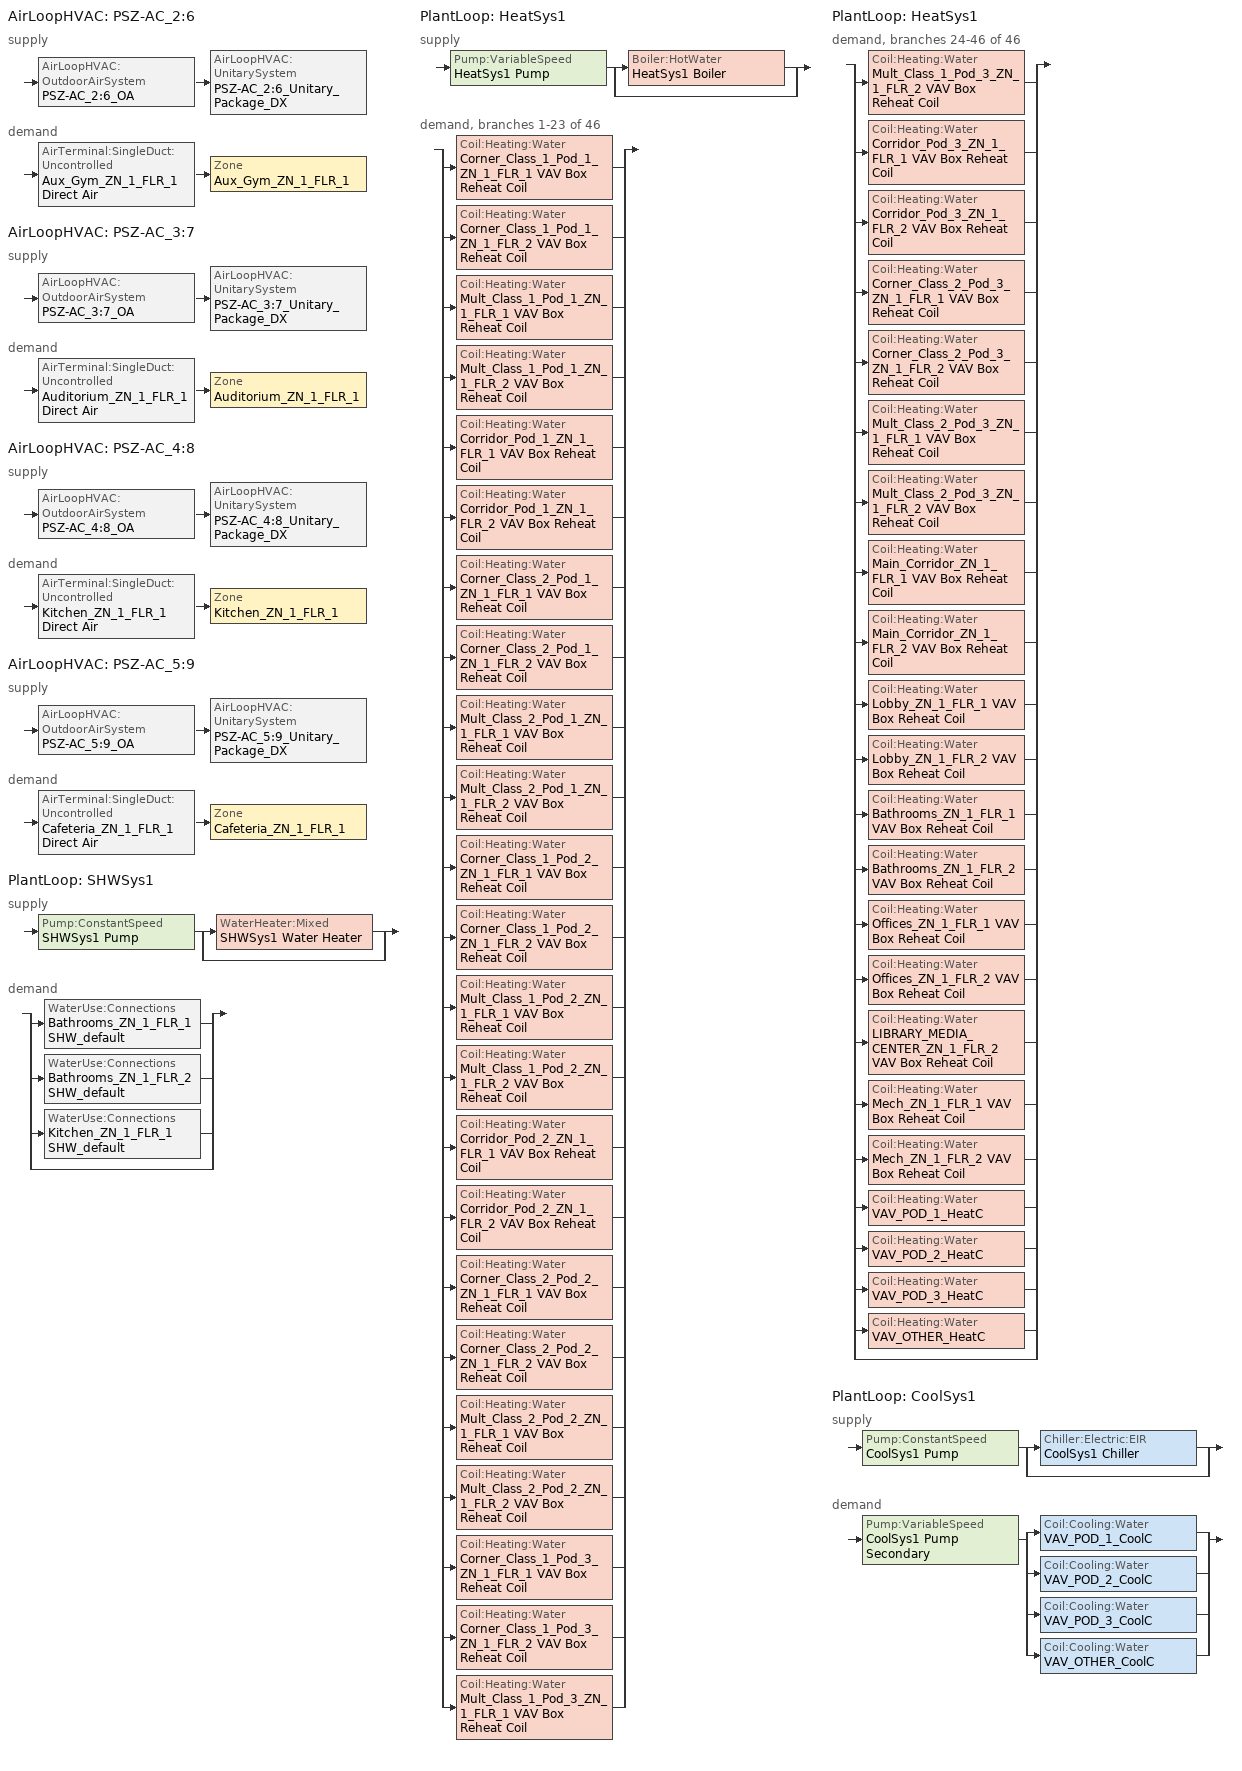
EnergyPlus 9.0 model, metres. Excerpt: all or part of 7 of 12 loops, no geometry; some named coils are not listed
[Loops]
AirLoopHVAC 'PSZ-AC_2:6'
 supply: AirLoopHVAC:OutdoorAirSystem 'PSZ-AC_2:6_OA' > AirLoopHVAC:UnitarySystem 'PSZ-AC_2:6_Unitary_Package_DX'
 demand: AirTerminal:SingleDuct:Uncontrolled 'Aux_Gym_ZN_1_FLR_1 Direct Air' > Zone 'Aux_Gym_ZN_1_FLR_1'
AirLoopHVAC 'PSZ-AC_3:7'
 supply: AirLoopHVAC:OutdoorAirSystem 'PSZ-AC_3:7_OA' > AirLoopHVAC:UnitarySystem 'PSZ-AC_3:7_Unitary_Package_DX'
 demand: AirTerminal:SingleDuct:Uncontrolled 'Auditorium_ZN_1_FLR_1 Direct Air' > Zone 'Auditorium_ZN_1_FLR_1'
AirLoopHVAC 'PSZ-AC_4:8'
 supply: AirLoopHVAC:OutdoorAirSystem 'PSZ-AC_4:8_OA' > AirLoopHVAC:UnitarySystem 'PSZ-AC_4:8_Unitary_Package_DX'
 demand: AirTerminal:SingleDuct:Uncontrolled 'Kitchen_ZN_1_FLR_1 Direct Air' > Zone 'Kitchen_ZN_1_FLR_1'
AirLoopHVAC 'PSZ-AC_5:9'
 supply: AirLoopHVAC:OutdoorAirSystem 'PSZ-AC_5:9_OA' > AirLoopHVAC:UnitarySystem 'PSZ-AC_5:9_Unitary_Package_DX'
 demand: AirTerminal:SingleDuct:Uncontrolled 'Cafeteria_ZN_1_FLR_1 Direct Air' > Zone 'Cafeteria_ZN_1_FLR_1'
PlantLoop 'SHWSys1'
 supply: Pump:ConstantSpeed 'SHWSys1 Pump' > split
  | WaterHeater:Mixed 'SHWSys1 Water Heater'
  | bypass
 demand: split
  | WaterUse:Connections 'Bathrooms_ZN_1_FLR_1 SHW_default'
  | WaterUse:Connections 'Bathrooms_ZN_1_FLR_2 SHW_default'
  | WaterUse:Connections 'Kitchen_ZN_1_FLR_1 SHW_default'
  | bypass
PlantLoop 'HeatSys1'
 supply: Pump:VariableSpeed 'HeatSys1 Pump' > split
  | Boiler:HotWater 'HeatSys1 Boiler'
  | bypass
 demand, branches 1-23 of 46: split
  | Coil:Heating:Water 'Corner_Class_1_Pod_1_ZN_1_FLR_1 VAV Box Reheat Coil'
  | Coil:Heating:Water 'Corner_Class_1_Pod_1_ZN_1_FLR_2 VAV Box Reheat Coil'
  | Coil:Heating:Water 'Mult_Class_1_Pod_1_ZN_1_FLR_1 VAV Box Reheat Coil'
  | Coil:Heating:Water 'Mult_Class_1_Pod_1_ZN_1_FLR_2 VAV Box Reheat Coil'
  | Coil:Heating:Water 'Corridor_Pod_1_ZN_1_FLR_1 VAV Box Reheat Coil'
  | Coil:Heating:Water 'Corridor_Pod_1_ZN_1_FLR_2 VAV Box Reheat Coil'
  | Coil:Heating:Water 'Corner_Class_2_Pod_1_ZN_1_FLR_1 VAV Box Reheat Coil'
  | Coil:Heating:Water 'Corner_Class_2_Pod_1_ZN_1_FLR_2 VAV Box Reheat Coil'
  | Coil:Heating:Water 'Mult_Class_2_Pod_1_ZN_1_FLR_1 VAV Box Reheat Coil'
  | Coil:Heating:Water 'Mult_Class_2_Pod_1_ZN_1_FLR_2 VAV Box Reheat Coil'
  | Coil:Heating:Water 'Corner_Class_1_Pod_2_ZN_1_FLR_1 VAV Box Reheat Coil'
  | Coil:Heating:Water 'Corner_Class_1_Pod_2_ZN_1_FLR_2 VAV Box Reheat Coil'
  | Coil:Heating:Water 'Mult_Class_1_Pod_2_ZN_1_FLR_1 VAV Box Reheat Coil'
  | Coil:Heating:Water 'Mult_Class_1_Pod_2_ZN_1_FLR_2 VAV Box Reheat Coil'
  | Coil:Heating:Water 'Corridor_Pod_2_ZN_1_FLR_1 VAV Box Reheat Coil'
  | Coil:Heating:Water 'Corridor_Pod_2_ZN_1_FLR_2 VAV Box Reheat Coil'
  | Coil:Heating:Water 'Corner_Class_2_Pod_2_ZN_1_FLR_1 VAV Box Reheat Coil'
  | Coil:Heating:Water 'Corner_Class_2_Pod_2_ZN_1_FLR_2 VAV Box Reheat Coil'
  | Coil:Heating:Water 'Mult_Class_2_Pod_2_ZN_1_FLR_1 VAV Box Reheat Coil'
  | Coil:Heating:Water 'Mult_Class_2_Pod_2_ZN_1_FLR_2 VAV Box Reheat Coil'
  | Coil:Heating:Water 'Corner_Class_1_Pod_3_ZN_1_FLR_1 VAV Box Reheat Coil'
  | Coil:Heating:Water 'Corner_Class_1_Pod_3_ZN_1_FLR_2 VAV Box Reheat Coil'
  | Coil:Heating:Water 'Mult_Class_1_Pod_3_ZN_1_FLR_1 VAV Box Reheat Coil'
PlantLoop 'HeatSys1'
 demand, branches 24-46 of 46: split
  | Coil:Heating:Water 'Mult_Class_1_Pod_3_ZN_1_FLR_2 VAV Box Reheat Coil'
  | Coil:Heating:Water 'Corridor_Pod_3_ZN_1_FLR_1 VAV Box Reheat Coil'
  | Coil:Heating:Water 'Corridor_Pod_3_ZN_1_FLR_2 VAV Box Reheat Coil'
  | Coil:Heating:Water 'Corner_Class_2_Pod_3_ZN_1_FLR_1 VAV Box Reheat Coil'
  | Coil:Heating:Water 'Corner_Class_2_Pod_3_ZN_1_FLR_2 VAV Box Reheat Coil'
  | Coil:Heating:Water 'Mult_Class_2_Pod_3_ZN_1_FLR_1 VAV Box Reheat Coil'
  | Coil:Heating:Water 'Mult_Class_2_Pod_3_ZN_1_FLR_2 VAV Box Reheat Coil'
  | Coil:Heating:Water 'Main_Corridor_ZN_1_FLR_1 VAV Box Reheat Coil'
  | Coil:Heating:Water 'Main_Corridor_ZN_1_FLR_2 VAV Box Reheat Coil'
  | Coil:Heating:Water 'Lobby_ZN_1_FLR_1 VAV Box Reheat Coil'
  | Coil:Heating:Water 'Lobby_ZN_1_FLR_2 VAV Box Reheat Coil'
  | Coil:Heating:Water 'Bathrooms_ZN_1_FLR_1 VAV Box Reheat Coil'
  | Coil:Heating:Water 'Bathrooms_ZN_1_FLR_2 VAV Box Reheat Coil'
  | Coil:Heating:Water 'Offices_ZN_1_FLR_1 VAV Box Reheat Coil'
  | Coil:Heating:Water 'Offices_ZN_1_FLR_2 VAV Box Reheat Coil'
  | Coil:Heating:Water 'LIBRARY_MEDIA_CENTER_ZN_1_FLR_2 VAV Box Reheat Coil'
  | Coil:Heating:Water 'Mech_ZN_1_FLR_1 VAV Box Reheat Coil'
  | Coil:Heating:Water 'Mech_ZN_1_FLR_2 VAV Box Reheat Coil'
  | Coil:Heating:Water 'VAV_POD_1_HeatC'
  | Coil:Heating:Water 'VAV_POD_2_HeatC'
  | Coil:Heating:Water 'VAV_POD_3_HeatC'
  | Coil:Heating:Water 'VAV_OTHER_HeatC'
  | bypass
PlantLoop 'CoolSys1'
 supply: Pump:ConstantSpeed 'CoolSys1 Pump' > split
  | Chiller:Electric:EIR 'CoolSys1 Chiller'
  | bypass
 demand: Pump:VariableSpeed 'CoolSys1 Pump Secondary' > split
  | Coil:Cooling:Water 'VAV_POD_1_CoolC'
  | Coil:Cooling:Water 'VAV_POD_2_CoolC'
  | Coil:Cooling:Water 'VAV_POD_3_CoolC'
  | Coil:Cooling:Water 'VAV_OTHER_CoolC'
[Sizing:Zone] Zone Cooling Design Supply Air Temperature Input Method=SupplyAirTemperature; Zone Cooling Design Supply Air Temperature {C}=12.8; Zone Heating Design Supply Air Temperature Input Method=SupplyAirTemperature; Zone Heating Design Supply Air Temperature {C}=40; Zone Cooling Design Supply Air Humidity Ratio {kgWater/kgDryAir}=0.0085; Zone Heating Design Supply Air Humidity Ratio {kgWater/kgDryAir}=0.008; Cooling Design Air Flow Rate {m3/s}=0; Cooling Minimum Air Flow Fraction=0; Heating Design Air Flow Method=DesignDay; Heating Design Air Flow Rate {m3/s}=0
Name | Design Specification Outdoor Air Object | Cooling Design Air Flow Method | Cooling Minimum Air Flow {m3/s}
Aux_Gym_ZN_1_FLR_1 | SZ DSOA Aux_Gym_ZN_1_FLR_1 | DesignDay | 0
Auditorium_ZN_1_FLR_1 | SZ DSOA Auditorium_ZN_1_FLR_1 | DesignDay | 0
Kitchen_ZN_1_FLR_1 | SZ DSOA Kitchen_ZN_1_FLR_1 | DesignDayWithLimit | 0.25438
Cafeteria_ZN_1_FLR_1 | SZ DSOA Cafeteria_ZN_1_FLR_1 | DesignDay | 0
[DesignSpecification:OutdoorAir]
Name | Outdoor Air Method | Outdoor Air Flow per Zone Floor Area {m3/s-m2} | Outdoor Air Flow per Zone {m3/s}
SZ DSOA Aux_Gym_ZN_1_FLR_1 | Flow/Area | 0.00152391
SZ DSOA Auditorium_ZN_1_FLR_1 | Flow/Area | 0.00411454
SZ DSOA Kitchen_ZN_1_FLR_1 | Maximum | 0.00117818 | 0.25438
SZ DSOA Cafeteria_ZN_1_FLR_1 | Flow/Area | 0.0047241
[Sizing:System] Type of Load to Size On=Sensible; Design Outdoor Air Flow Rate {m3/s}=AUTOSIZE; Central Heating Maximum System Air Flow Ratio=1; Preheat Design Temperature {C}=7; Preheat Design Humidity Ratio {kgWater/kgDryAir}=0.008; Precool Design Temperature {C}=12.8; Precool Design Humidity Ratio {kgWater/kgDryAir}=0.008; Central Cooling Design Supply Air Temperature {C}=12.8; Central Heating Design Supply Air Temperature {C}=40; Type of Zone Sum to Use=Coincident; 100% Outdoor Air in Cooling=No; 100% Outdoor Air in Heating=No; Central Cooling Design Supply Air Humidity Ratio {kgWater/kgDryAir}=0.0085; Central Heating Design Supply Air Humidity Ratio {kgWater/kgDryAir}=0.008; Cooling Supply Air Flow Rate Method=DesignDay; Cooling Supply Air Flow Rate {m3/s}=0; Heating Supply Air Flow Rate Method=DesignDay; Heating Supply Air Flow Rate {m3/s}=0; System Outdoor Air Method=ZoneSum; Zone Maximum Outdoor Air Fraction=1; Cooling Design Capacity Method=CoolingDesignCapacity; Cooling Design Capacity {W}=autosize; Heating Design Capacity Method=HeatingDesignCapacity; Heating Design Capacity {W}=autosize; Central Cooling Capacity Control Method=OnOff
PSZ-AC_2:6; PSZ-AC_3:7; PSZ-AC_4:8; PSZ-AC_5:9
[Sizing:Plant]
Name | Loop Type | Design Loop Exit Temperature {C} | Loop Design Temperature Difference {deltaC}
SHWSys1 | Heating | 48.9 | 5
HeatSys1 | Heating | 82 | 11
CoolSys1 | Cooling | 6.67 | 8.33
[ZoneControl:Thermostat] Control Type Schedule=Dual Zone Control Type Sched
Name | Zone or ZoneList | Control 1
Aux_Gym_ZN_1_FLR_1 Thermostat | Aux_Gym_ZN_1_FLR_1 | Aux_Gym_ZN_1_FLR_1 DualSPSched
Auditorium_ZN_1_FLR_1 Thermostat | Auditorium_ZN_1_FLR_1 | Auditorium_ZN_1_FLR_1 DualSPSched
Kitchen_ZN_1_FLR_1 Thermostat | Kitchen_ZN_1_FLR_1 | Kitchen_ZN_1_FLR_1 DualSPSched
Cafeteria_ZN_1_FLR_1 Thermostat | Cafeteria_ZN_1_FLR_1 | Cafeteria_ZN_1_FLR_1 DualSPSched
[ThermostatSetpoint:DualSetpoint] Heating Setpoint Temperature Schedule=HTGSETP_SCH_YES_OPTIMUM; Cooling Setpoint Temperature Schedule=CLGSETP_SCH_YES_OPTIMUM
Aux_Gym_ZN_1_FLR_1 DualSPSched; Auditorium_ZN_1_FLR_1 DualSPSched; Kitchen_ZN_1_FLR_1 DualSPSched; Cafeteria_ZN_1_FLR_1 DualSPSched
[AirTerminal:SingleDuct:Uncontrolled] Availability Schedule=ALWAYS_ON; Maximum Air Flow Rate {m3/s}=AUTOSIZE
Aux_Gym_ZN_1_FLR_1 Direct Air; Auditorium_ZN_1_FLR_1 Direct Air; Kitchen_ZN_1_FLR_1 Direct Air; Cafeteria_ZN_1_FLR_1 Direct Air
[Zone equipment]
Aux_Gym_ZN_1_FLR_1: Aux_Gym_ZN_1_FLR_1 Direct Air
Auditorium_ZN_1_FLR_1: Auditorium_ZN_1_FLR_1 Direct Air
Kitchen_ZN_1_FLR_1: Kitchen_ZN_1_FLR_1 Exhaust Fan, Kitchen_ZN_1_FLR_1 Direct Air
Cafeteria_ZN_1_FLR_1: Cafeteria_ZN_1_FLR_1 Direct Air
[Fan:SystemModel]
PSZ-AC_2:6_addAQ Fan; PSZ-AC_4:8_addAQ Fan; PSZ-AC_5:9_addAQ Fan: HVACOperationSchd, AUTOSIZE, Discrete, 1, 622.5, 0.895, 1, AUTOSIZE, TotalEfficiencyAndPressure, 0.58175, 622.5, 2, 0.66, 0.4, 1, 1
PSZ-AC_3:7_addAQ Fan: HVACOperationSchd, AUTOSIZE, Discrete, 1, 1018.41, 0.917, 1, AUTOSIZE, TotalEfficiencyAndPressure, 0.59605, 1018.41, 2, 0.66, 0.4, 1, 1
[Fan:ZoneExhaust]
Kitchen_ZN_1_FLR_1 Exhaust Fan: Availability Schedule=Kitchen_Exhaust_SCH; Fan Total Efficiency=0.385; Pressure Rise {Pa}=125; Maximum Flow Rate {m3/s}=2.54852; Balanced Exhaust Fraction Schedule=Kitchen_ZN_1_FLR_1 Exhaust Fan Balanced Exhaust Fraction Schedule
[Coil:Cooling:DX:MultiSpeed]
PSZ-AC_2:6_CoolC DXCoil: ALWAYS_ON, AirCooled, No, No, 10, 2, Electricity, 2, 38271.28, 0.67608, 3.39929, 2.05491, 0, PSZ-AC_CoolCLennoxStandard10Ton_TGA120S2B_CapFT, PSZ-AC_CoolCLennoxStandard10Ton_TGA120S2B_CapFF, PSZ-AC_CoolCLennoxStandard10Ton_TGA120S2B_EIRFT, PSZ-AC_CoolCLennoxStandard10Ton_TGA120S2B_EIRFFF, PSZ-AC_CoolCLennoxStandard10Ton_TGA120S2B_PLR, 0.2, 0.9, 76542.56, 0.67608, 3.39929, 3.08237, 0, PSZ-AC_CoolCLennoxStandard10Ton_TGA120S2B_CapFT, PSZ-AC_CoolCLennoxStandard10Ton_TGA120S2B_CapFF, PSZ-AC_CoolCLennoxStandard10Ton_TGA120S2B_EIRFT, PSZ-AC_CoolCLennoxStandard10Ton_TGA120S2B_EIRFFF, PSZ-AC_CoolCLennoxStandard10Ton_TGA120S2B_PLR, 0.2, 0.9
PSZ-AC_3:7_CoolC DXCoil: ALWAYS_ON, AirCooled, No, No, 10, 2, Electricity, 2, 50473.9, 0.67608, 3.39929, 2.71011, 0, PSZ-AC_CoolCLennoxStandard10Ton_TGA120S2B_CapFT, PSZ-AC_CoolCLennoxStandard10Ton_TGA120S2B_CapFF, PSZ-AC_CoolCLennoxStandard10Ton_TGA120S2B_EIRFT, PSZ-AC_CoolCLennoxStandard10Ton_TGA120S2B_EIRFFF, PSZ-AC_CoolCLennoxStandard10Ton_TGA120S2B_PLR, 0.2, 0.9, 100948, 0.67608, 3.39929, 4.06517, 0, PSZ-AC_CoolCLennoxStandard10Ton_TGA120S2B_CapFT, PSZ-AC_CoolCLennoxStandard10Ton_TGA120S2B_CapFF, PSZ-AC_CoolCLennoxStandard10Ton_TGA120S2B_EIRFT, PSZ-AC_CoolCLennoxStandard10Ton_TGA120S2B_EIRFFF, PSZ-AC_CoolCLennoxStandard10Ton_TGA120S2B_PLR, 0.2, 0.9
PSZ-AC_4:8_CoolC DXCoil: ALWAYS_ON, AirCooled, No, No, 10, 2, Electricity, 2, 19328.1, 0.67608, 3.79883, 1.03779, 0, PSZ-AC_CoolCLennoxStandard10Ton_TGA120S2B_CapFT, PSZ-AC_CoolCLennoxStandard10Ton_TGA120S2B_CapFF, PSZ-AC_CoolCLennoxStandard10Ton_TGA120S2B_EIRFT, PSZ-AC_CoolCLennoxStandard10Ton_TGA120S2B_EIRFFF, PSZ-AC_CoolCLennoxStandard10Ton_TGA120S2B_PLR, 0.2, 0.9, 38656.25, 0.67608, 3.79883, 1.55669, 0, PSZ-AC_CoolCLennoxStandard10Ton_TGA120S2B_CapFT, PSZ-AC_CoolCLennoxStandard10Ton_TGA120S2B_CapFF, PSZ-AC_CoolCLennoxStandard10Ton_TGA120S2B_EIRFT, PSZ-AC_CoolCLennoxStandard10Ton_TGA120S2B_EIRFFF, PSZ-AC_CoolCLennoxStandard10Ton_TGA120S2B_PLR, 0.2, 0.9
PSZ-AC_5:9_CoolC DXCoil: ALWAYS_ON, AirCooled, No, No, 10, 2, Electricity, 2, 36601, 0.67608, 3.39929, 1.96523, 0, PSZ-AC_CoolCLennoxStandard10Ton_TGA120S2B_CapFT, PSZ-AC_CoolCLennoxStandard10Ton_TGA120S2B_CapFF, PSZ-AC_CoolCLennoxStandard10Ton_TGA120S2B_EIRFT, PSZ-AC_CoolCLennoxStandard10Ton_TGA120S2B_EIRFFF, PSZ-AC_CoolCLennoxStandard10Ton_TGA120S2B_PLR, 0.2, 0.9, 73201.91, 0.67608, 3.39929, 2.94784, 0, PSZ-AC_CoolCLennoxStandard10Ton_TGA120S2B_CapFT, PSZ-AC_CoolCLennoxStandard10Ton_TGA120S2B_CapFF, PSZ-AC_CoolCLennoxStandard10Ton_TGA120S2B_EIRFT, PSZ-AC_CoolCLennoxStandard10Ton_TGA120S2B_EIRFFF, PSZ-AC_CoolCLennoxStandard10Ton_TGA120S2B_PLR, 0.2, 0.9
[Coil:Heating:Water] Availability Schedule=ALWAYS_ON; U-Factor Times Area Value {W/K}=AUTOSIZE; Maximum Water Flow Rate {m3/s}=AUTOSIZE; Performance Input Method=UFactorTimesAreaAndDesignWaterFlowRate; Rated Capacity {W}=AUTOSIZE; Rated Inlet Water Temperature {C}=82.2; Rated Inlet Air Temperature {C}=12.8; Rated Outlet Water Temperature {C}=71.1; Rated Outlet Air Temperature {C}=40
Corner_Class_1_Pod_1_ZN_1_FLR_1 VAV Box Reheat Coil; Corner_Class_1_Pod_1_ZN_1_FLR_2 VAV Box Reheat Coil; Mult_Class_1_Pod_1_ZN_1_FLR_1 VAV Box Reheat Coil; Mult_Class_1_Pod_1_ZN_1_FLR_2 VAV Box Reheat Coil; Corridor_Pod_1_ZN_1_FLR_1 VAV Box Reheat Coil; Corridor_Pod_1_ZN_1_FLR_2 VAV Box Reheat Coil; Corner_Class_2_Pod_1_ZN_1_FLR_1 VAV Box Reheat Coil; Corner_Class_2_Pod_1_ZN_1_FLR_2 VAV Box Reheat Coil; Mult_Class_2_Pod_1_ZN_1_FLR_1 VAV Box Reheat Coil; Mult_Class_2_Pod_1_ZN_1_FLR_2 VAV Box Reheat Coil; Corner_Class_1_Pod_2_ZN_1_FLR_1 VAV Box Reheat Coil; Corner_Class_1_Pod_2_ZN_1_FLR_2 VAV Box Reheat Coil; Mult_Class_1_Pod_2_ZN_1_FLR_1 VAV Box Reheat Coil; Mult_Class_1_Pod_2_ZN_1_FLR_2 VAV Box Reheat Coil; Corridor_Pod_2_ZN_1_FLR_1 VAV Box Reheat Coil; Corridor_Pod_2_ZN_1_FLR_2 VAV Box Reheat Coil; Corner_Class_2_Pod_2_ZN_1_FLR_1 VAV Box Reheat Coil; Corner_Class_2_Pod_2_ZN_1_FLR_2 VAV Box Reheat Coil; Mult_Class_2_Pod_2_ZN_1_FLR_1 VAV Box Reheat Coil; Mult_Class_2_Pod_2_ZN_1_FLR_2 VAV Box Reheat Coil; Corner_Class_1_Pod_3_ZN_1_FLR_1 VAV Box Reheat Coil; Corner_Class_1_Pod_3_ZN_1_FLR_2 VAV Box Reheat Coil; Mult_Class_1_Pod_3_ZN_1_FLR_1 VAV Box Reheat Coil; Mult_Class_1_Pod_3_ZN_1_FLR_2 VAV Box Reheat Coil; Corridor_Pod_3_ZN_1_FLR_1 VAV Box Reheat Coil; Corridor_Pod_3_ZN_1_FLR_2 VAV Box Reheat Coil; Corner_Class_2_Pod_3_ZN_1_FLR_1 VAV Box Reheat Coil; Corner_Class_2_Pod_3_ZN_1_FLR_2 VAV Box Reheat Coil; Mult_Class_2_Pod_3_ZN_1_FLR_1 VAV Box Reheat Coil; Mult_Class_2_Pod_3_ZN_1_FLR_2 VAV Box Reheat Coil; Main_Corridor_ZN_1_FLR_1 VAV Box Reheat Coil; Main_Corridor_ZN_1_FLR_2 VAV Box Reheat Coil; Lobby_ZN_1_FLR_1 VAV Box Reheat Coil; Lobby_ZN_1_FLR_2 VAV Box Reheat Coil; Bathrooms_ZN_1_FLR_1 VAV Box Reheat Coil; Bathrooms_ZN_1_FLR_2 VAV Box Reheat Coil; Offices_ZN_1_FLR_1 VAV Box Reheat Coil; Offices_ZN_1_FLR_2 VAV Box Reheat Coil; LIBRARY_MEDIA_CENTER_ZN_1_FLR_2 VAV Box Reheat Coil; Mech_ZN_1_FLR_1 VAV Box Reheat Coil; Mech_ZN_1_FLR_2 VAV Box Reheat Coil
[Coil:Heating:Fuel] Availability Schedule=ALWAYS_ON; Fuel Type=NaturalGas; Burner Efficiency=0.8; Nominal Capacity {W}=AUTOSIZE
PSZ-AC_2:6_HeatC; PSZ-AC_3:7_HeatC; PSZ-AC_4:8_HeatC; PSZ-AC_5:9_HeatC
[AirLoopHVAC:UnitarySystem] Control Type=Load; Dehumidification Control Type=None; Availability Schedule=ALWAYS_ON; Fan Placement=DrawThrough; Supply Air Fan Operating Mode Schedule=HVACOperationSchd; DX Heating Coil Sizing Ratio=1; Use DOAS DX Cooling Coil=No; Minimum Supply Air Temperature {C}=2; Latent Load Control=SensibleOnlyLoadControl; Cooling Supply Air Flow Rate Method=SupplyAirFlowRate; Cooling Supply Air Flow Rate {m3/s}=AUTOSIZE; Heating Supply Air Flow Rate Method=SupplyAirFlowRate; Heating Supply Air Flow Rate {m3/s}=AUTOSIZE; No Load Supply Air Flow Rate Method=SupplyAirFlowRate; No Load Supply Air Flow Rate {m3/s}=AUTOSIZE; Maximum Supply Air Temperature {C}=AUTOSIZE
Name | Controlling Zone or Thermostat Location | Supply Fan | Heating Coil | Cooling Coil | Design Specification Multispeed Object
PSZ-AC_2:6_Unitary_Package_DX | Aux_Gym_ZN_1_FLR_1 | PSZ-AC_2:6_addAQ Fan | PSZ-AC_2:6_HeatC | PSZ-AC_2:6_CoolC DXCoil | PSZ-AC_2:6_Unitary_Package_DX_Perf
PSZ-AC_3:7_Unitary_Package_DX | Auditorium_ZN_1_FLR_1 | PSZ-AC_3:7_addAQ Fan | PSZ-AC_3:7_HeatC | PSZ-AC_3:7_CoolC DXCoil | PSZ-AC_3:7_Unitary_Package_DX_Perf
PSZ-AC_4:8_Unitary_Package_DX | Kitchen_ZN_1_FLR_1 | PSZ-AC_4:8_addAQ Fan | PSZ-AC_4:8_HeatC | PSZ-AC_4:8_CoolC DXCoil | PSZ-AC_4:8_Unitary_Package_DX_Perf
PSZ-AC_5:9_Unitary_Package_DX | Cafeteria_ZN_1_FLR_1 | PSZ-AC_5:9_addAQ Fan | PSZ-AC_5:9_HeatC | PSZ-AC_5:9_CoolC DXCoil | PSZ-AC_5:9_Unitary_Package_DX_Perf
[UnitarySystemPerformance:Multispeed]
PSZ-AC_2:6_Unitary_Package_DX_Perf; PSZ-AC_3:7_Unitary_Package_DX_Perf; PSZ-AC_4:8_Unitary_Package_DX_Perf; PSZ-AC_5:9_Unitary_Package_DX_Perf: 2, 2, No, 0.66, 1, 0.66, 1, 1
[Controller:OutdoorAir] Minimum Outdoor Air Flow Rate {m3/s}=AUTOSIZE; Maximum Outdoor Air Flow Rate {m3/s}=AUTOSIZE; Economizer Control Type=DifferentialEnthalpy; Economizer Control Action Type=ModulateFlow; Lockout Type=LockoutWithHeating; Minimum Limit Type=FixedMinimum
Name | Minimum Outdoor Air Schedule | Heat Recovery Bypass Control Type | Minimum Outdoor Air Schedule Name,
PSZ-AC_2:6_OA_Controller; PSZ-AC_5:9_OA_Controller | MinOA_MotorizedDamper_Sched | BypassWhenOAFlowGreaterThanMinimum
PSZ-AC_3:7_OA_Controller |  | BypassWhenOAFlowGreaterThanMinimum | MinOA_MotorizedDamper_Sched
PSZ-AC_4:8_OA_Controller | Kitchen_Exhaust_SCH
[AirLoopHVAC] Design Supply Air Flow Rate {m3/s}=AUTOSIZE
PSZ-AC_2:6; PSZ-AC_3:7; PSZ-AC_4:8; PSZ-AC_5:9
[Pump:ConstantSpeed] Design Power Consumption {W}=AUTOSIZE; Fraction of Motor Inefficiencies to Fluid Stream=0; Pump Control Type=Intermittent
Name | Design Flow Rate {m3/s} | Design Pump Head {Pa} | Motor Efficiency
SHWSys1 Pump | autosize | 34026 | 0.3
CoolSys1 Pump | AUTOSIZE | 44761.3 | 0.909
[Pump:VariableSpeed]
HeatSys1 Pump: AUTOSIZE, 179352, AUTOSIZE, 0.909, 0, 0, 3.2485, -4.7443, 2.5295, 0, Intermittent
CoolSys1 Pump Secondary: autosize, 134284, autosize, 0.909, 0, 0, 0.0205, 0.4101, 0.5753, 0, Intermittent
[Boiler:HotWater]
HeatSys1 Boiler: Fuel Type=NATURALGAS; Nominal Capacity {W}=420143; Nominal Thermal Efficiency=0.8; Efficiency Curve Temperature Evaluation Variable=LeavingBoiler; Normalized Boiler Efficiency Curve=HeatSys1 Boiler Efficiency Curve; Design Water Flow Rate {m3/s}=AUTOSIZE; Minimum Part Load Ratio=0; Maximum Part Load Ratio=1.2; Optimum Part Load Ratio=1; Water Outlet Upper Temperature Limit {C}=95; Boiler Flow Mode=LeavingSetpointModulated; Parasitic Electric Load {W}=0; Sizing Factor=1
[SetpointManager:Scheduled] Control Variable=Temperature
Name | Schedule | Setpoint Node or NodeList
HeatSys1 Boiler Setpoint Manager | HW-Loop-Temp-Schedule | HeatSys1 Supply Equipment Outlet Node
CoolSys1 Loop Plant Demand Inlet Setpoint Manager | CW-Loop-Temp-Schedule | CoolSys1 Demand Inlet Node
SHWSys1 Loop Setpoint Manager | SHWSys1-Loop-Temp-Schedule | SHWSys1 Supply Outlet Node
HeatSys1 Loop Setpoint Manager | HW-Loop-Temp-Schedule | HeatSys1 Supply Outlet Node
CoolSys1 Loop Setpoint Manager | CW-Loop-Temp-Schedule | CoolSys1 Supply Outlet Node
[Chiller:Electric:EIR]
CoolSys1 Chiller: Reference Capacity {W}=1.24383e+06; Reference COP {W/W}=2.96; Reference Leaving Chilled Water Temperature {C}=6.67; Reference Entering Condenser Fluid Temperature {C}=35; Reference Chilled Water Flow Rate {m3/s}=AutoSize; Reference Condenser Fluid Flow Rate {m3/s}=AutoSize; Cooling Capacity Function of Temperature Curve=AC_2010_PA_CAPFT; Electric Input to Cooling Output Ratio Function of Temperature Curve=AC_2010_PA_EIRFT; Electric Input to Cooling Output Ratio Function of Part Load Ratio Curve=AC_GT150_2010_PA_EIRFPLR; Minimum Part Load Ratio=0.15; Maximum Part Load Ratio=1; Optimum Part Load Ratio=1; Minimum Unloading Ratio=0.25; Condenser Type=AIRCOOLED; Leaving Chilled Water Lower Temperature Limit {C}=2; Chiller Flow Mode=ConstantFlow; Design Heat Recovery Water Flow Rate {m3/s}=0
[WaterHeater:Mixed] Deadband Temperature Difference {deltaC}=2; Maximum Temperature Limit {C}=82.2222; Heater Control Type=Cycle
Name | Tank Volume {m3} | Setpoint Temperature Schedule | Heater Maximum Capacity {W} | Heater Fuel Type | Heater Thermal Efficiency | Off Cycle Parasitic Fuel Consumption Rate {W} | Off Cycle Parasitic Fuel Type | Off Cycle Parasitic Heat Fraction to Tank | On Cycle Parasitic Fuel Consumption Rate {W} | On Cycle Parasitic Fuel Type | Ambient Temperature Indicator | Ambient Temperature Zone | Off Cycle Loss Coefficient to Ambient Temperature {W/K} | On Cycle Loss Coefficient to Ambient Temperature {W/K} | Use Side Effectiveness | Source Side Effectiveness | Use Side Design Flow Rate {m3/s} | Source Side Design Flow Rate {m3/s} | Indirect Water Heating Recovery Time {hr} | Heater Minimum Capacity {W} | Peak Use Flow Rate {m3/s} | Use Flow Rate Fraction Schedule | Cold Water Supply Temperature Schedule
SHWSys1 Water Heater | 2.271247 | SHWSys1 Water Heater Setpoint Temperature Schedule Name | 175842.6 | NATURALGAS | 0.802765 | 1205.08 | NATURALGAS | 0.8 | 1205.08 | NATURALGAS | zone | MECH_ZN_1_FLR_1 | 15.601 | 15.601 | 1 | 1 | AUTOSIZE | AUTOSIZE | 1.5
SHW Booster Water Heater | 0.0227125 | Booster Water Setpoint Temp Schedule | 14000 | Electricity | 1 |  | Electricity | 0 |  |  | Zone | KITCHEN_ZN_1_FLR_1 | 1.59105 | 1.59105 |  |  |  |  |  | 0 | 0.00149607 | BLDG_SWH_SCH | Booster Water Inlet Temp Schedule
[PlantLoop] Fluid Type=Water; Maximum Loop Flow Rate {m3/s}=AUTOSIZE; Minimum Loop Flow Rate {m3/s}=0; Plant Loop Volume {m3}=AUTOSIZE
Name | Plant Equipment Operation Scheme | Maximum Loop Temperature {C} | Minimum Loop Temperature {C} | Load Distribution Scheme | Common Pipe Simulation
SHWSys1 | SHWSys1 Loop Operation Scheme List | 60 | 10 | Optimal
HeatSys1 | HeatSys1 Loop Operation Scheme List | 100 | 10 | Optimal
CoolSys1 | CoolSys1 Loop Operation Scheme List | 98 | 1 | SequentialLoad | TwoWayCommonPipe
[PlantEquipmentList]
SHWSys1 Equipment List: SHWSys1 Water Heater
HeatSys1 Equipment List: HeatSys1 Boiler
CoolSys1 Equipment List: CoolSys1 Chiller
[PlantEquipmentOperation:CoolingLoad]
CoolSys1 Operation Scheme: Load Range 1 Lower Limit {W}=0; Load Range 1 Upper Limit {W}=100000000000000; Range 1 Equipment List=CoolSys1 Equipment List
[PlantEquipmentOperation:HeatingLoad] Load Range 1 Lower Limit {W}=0; Load Range 1 Upper Limit {W}=1000000000000000
Name | Range 1 Equipment List
SHWSys1 Operation Scheme | SHWSys1 Equipment List
HeatSys1 Operation Scheme | HeatSys1 Equipment List
[PlantEquipmentOperationSchemes] Control Scheme 1 Schedule=PlantOnSched
Name | Control Scheme 1
SHWSys1 Loop Operation Scheme List | SHWSys1 Operation Scheme
HeatSys1 Loop Operation Scheme List | HeatSys1 Operation Scheme
CoolSys1 Loop Operation Scheme List | CoolSys1 Operation Scheme
[SetpointManager:SingleZone:Heating] Control Variable=Temperature; Minimum Supply Air Temperature {C}=10; Maximum Supply Air Temperature {C}=50
Name | Control Zone | Setpoint Node or NodeList
SupAirTemp MngrAux_Gym_ZN_1_FLR_1 - Htg | Aux_Gym_ZN_1_FLR_1 | PSZ-AC_2:6 Supply Equipment Outlet Node
SupAirTemp MngrAuditorium_ZN_1_FLR_1 - Htg | Auditorium_ZN_1_FLR_1 | PSZ-AC_3:7 Supply Equipment Outlet Node
SupAirTemp MngrKitchen_ZN_1_FLR_1 - Htg | Kitchen_ZN_1_FLR_1 | PSZ-AC_4:8 Supply Equipment Outlet Node
SupAirTemp MngrCafeteria_ZN_1_FLR_1 - Htg | Cafeteria_ZN_1_FLR_1 | PSZ-AC_5:9 Supply Equipment Outlet Node
[SetpointManager:SingleZone:Cooling] Control Variable=Temperature; Minimum Supply Air Temperature {C}=10; Maximum Supply Air Temperature {C}=50
Name | Control Zone | Setpoint Node or NodeList
SupAirTemp MngrAux_Gym_ZN_1_FLR_1 - Clg | Aux_Gym_ZN_1_FLR_1 | PSZ-AC_2:6 Zone Equipment Inlet Node
SupAirTemp MngrAuditorium_ZN_1_FLR_1 - Clg | Auditorium_ZN_1_FLR_1 | PSZ-AC_3:7 Zone Equipment Inlet Node
SupAirTemp MngrKitchen_ZN_1_FLR_1 - Clg | Kitchen_ZN_1_FLR_1 | PSZ-AC_4:8 Zone Equipment Inlet Node
SupAirTemp MngrCafeteria_ZN_1_FLR_1 - Clg | Cafeteria_ZN_1_FLR_1 | PSZ-AC_5:9 Zone Equipment Inlet Node
[SetpointManager:MixedAir] Control Variable=Temperature
Name | Setpoint Node or NodeList
PSZ-AC_2:6_CoolC SAT Manager | PSZ-AC_2:6_CoolC-PSZ-AC_2:6_HeatCNode
PSZ-AC_2:6_HeatC MixedAir Manager | PSZ-AC_2:6_HeatC-PSZ-AC_2:6 FanNode
PSZ-AC_2:6_OAMixed Air Temp Manager | PSZ-AC_2:6_OA-PSZ-AC_2:6_CoolCNode
PSZ-AC_3:7_CoolC SAT Manager | PSZ-AC_3:7_CoolC-PSZ-AC_3:7_HeatCNode
PSZ-AC_3:7_HeatC MixedAir Manager | PSZ-AC_3:7_HeatC-PSZ-AC_3:7 FanNode
PSZ-AC_3:7_OAMixed Air Temp Manager | PSZ-AC_3:7_OA-PSZ-AC_3:7_CoolCNode
PSZ-AC_4:8_CoolC SAT Manager | PSZ-AC_4:8_CoolC-PSZ-AC_4:8_HeatCNode
PSZ-AC_4:8_HeatC MixedAir Manager | PSZ-AC_4:8_HeatC-PSZ-AC_4:8 FanNode
PSZ-AC_4:8_OAMixed Air Temp Manager | PSZ-AC_4:8_OA-PSZ-AC_4:8_CoolCNode
PSZ-AC_5:9_CoolC SAT Manager | PSZ-AC_5:9_CoolC-PSZ-AC_5:9_HeatCNode
PSZ-AC_5:9_HeatC MixedAir Manager | PSZ-AC_5:9_HeatC-PSZ-AC_5:9 FanNode
PSZ-AC_5:9_OAMixed Air Temp Manager | PSZ-AC_5:9_OA-PSZ-AC_5:9_CoolCNode
[SetpointManager:OutdoorAirPretreat] Control Variable=Temperature; Minimum Setpoint Temperature {C}=-99; Maximum Setpoint Temperature {C}=99; Minimum Setpoint Humidity Ratio {kgWater/kgDryAir}=0.00001; Maximum Setpoint Humidity Ratio {kgWater/kgDryAir}=1
Name | Setpoint Node or NodeList
PSZ-AC_2:6 Heat Exchanger Supply Air Temp Manager | PSZ-AC_2:6 Heat Recovery Outlet Node
PSZ-AC_3:7 Heat Exchanger Supply Air Temp Manager | PSZ-AC_3:7 Heat Recovery Outlet Node
PSZ-AC_5:9 Heat Exchanger Supply Air Temp Manager | PSZ-AC_5:9 Heat Recovery Outlet Node
[HeatExchanger:AirToAir:SensibleAndLatent] Availability Schedule=Always_On; Nominal Supply Air Flow Rate {m3/s}=AUTOSIZE; Sensible Effectiveness at 100% Heating Air Flow=0.7; Latent Effectiveness at 100% Heating Air Flow=0.6; Sensible Effectiveness at 75% Heating Air Flow=0.7; Latent Effectiveness at 75% Heating Air Flow=0.6; Sensible Effectiveness at 100% Cooling Air Flow=0.75; Latent Effectiveness at 100% Cooling Air Flow=0.6; Sensible Effectiveness at 75% Cooling Air Flow=0.75; Latent Effectiveness at 75% Cooling Air Flow=0.6; Supply Air Outlet Temperature Control=Yes; Heat Exchanger Type=Rotary; Frost Control Type=ExhaustOnly; Threshold Temperature {C}=-23.3; Initial Defrost Time Fraction=0.167; Rate of Defrost Time Fraction Increase {1/K}=1.44
Name | Nominal Electric Power {W}
PSZ-AC_2:6 OA Heat Recovery | 1414.56
PSZ-AC_3:7 OA Heat Recovery | 2966.76
PSZ-AC_5:9 OA Heat Recovery | 2165.08
[Refrigeration:Case] Availability Schedule=ALWAYS_ON; Zone=Kitchen_ZN_1_FLR_1; Rated Ambient Temperature {C}=23.88; Rated Ambient Relative Humidity {percent}=55; Rated Total Cooling Capacity per Unit Length {W/m}=734; Case Length {m}=7.32; Latent Case Credit Curve Type=CaseTemperatureMethod; Standard Case Lighting Power per Unit Length {W/m}=33; Case Lighting Schedule=walkin_occ_lght_sch; Fraction of Lighting Energy to Case=1; Case Anti-Sweat Heater Power per Unit Length {W/m}=0; Minimum Anti-Sweat Heater Power per Unit Length {W/m}=0; Anti-Sweat Heater Control Type=None; Humidity at Zero Anti-Sweat Heater Energy {percent}=0; Case Height {m}=0; Defrost Energy Correction Curve Type=None
Name | Rated Latent Heat Ratio | Rated Runtime Fraction | Case Operating Temperature {C} | Latent Case Credit Curve | Standard Case Fan Power per Unit Length {W/m} | Operating Case Fan Power per Unit Length {W/m} | Fraction of Anti-Sweat Heater Energy to Case | Case Defrost Power per Unit Length {W/m} | Case Defrost Type | Case Defrost Schedule | Case Defrost Drip-Down Schedule | Under Case HVAC Return Air Fraction | Refrigerated Case Restocking Schedule | Case Credit Fraction Schedule
Kitchen_ZN_1_FLR_1_Case:1_WALKINFREEZER | 0.1 | 0.4 | -23 | Kitchen_ZN_1_FLR_1_Case:1_WALKINFREEZERSingleShelfHorizontal_LatentEnergyMult | 19.5143 | 19.5143 | 0 | 410 | ELECTRIC | Kitchen_ZN_1_FLR_1_Case:1_WALKINFREEZER_CaseDefrost2aDaySched | Kitchen_ZN_1_FLR_1_Case:1_WALKINFREEZER_CaseDripDown2aDaySched | 0 | Kitchen_ZN_1_FLR_1_Case:1_WALKINFREEZER_WalkInStockingSched | Kitchen_ZN_1_FLR_1_Case:1_WALKINFREEZER_CaseCreditReduxSched
Kitchen_ZN_1_FLR_1_Case:2_SELFCONTAINEDDISPLAYCASE | 0.08 | 0.85 | 2 | Kitchen_ZN_1_FLR_1_Case:2_SELFCONTAINEDDISPLAYCASEMultiShelfVertical_LatentEnergyMult | 15.7143 | 15.7143 | 0.2 | 0 | NONE |  |  | 0.05 | Kitchen_ZN_1_FLR_1_Case:2_SELFCONTAINEDDISPLAYCASE_CaseStockingSched
[Refrigeration:CaseAndWalkInList]
Name | Case or WalkIn 1
RACK1CaseList | Kitchen_ZN_1_FLR_1_Case:1_WALKINFREEZER
RACK2CaseList | Kitchen_ZN_1_FLR_1_Case:2_SELFCONTAINEDDISPLAYCASE
[WaterUse:Equipment] Flow Rate Fraction Schedule=BLDG_SWH_SCH
Name | Peak Flow Rate {m3/s} | Target Temperature Schedule | Hot Water Supply Temperature Schedule | Zone | Sensible Fraction Schedule | Latent Fraction Schedule
Bathrooms_ZN_1_FLR_1 SHW_default | 7.39764e-05 | Bathrooms_ZN_1_FLR_1 SHW_default Temp Sched | Bathrooms_ZN_1_FLR_1 SHW_default Hot Supply Temp Sched | Bathrooms_ZN_1_FLR_1 | Bathrooms_ZN_1_FLR_1 SHW_default Sensible fract sched | Bathrooms_ZN_1_FLR_1 SHW_default Latent fract sched
Bathrooms_ZN_1_FLR_2 SHW_default | 7.39764e-05 | Bathrooms_ZN_1_FLR_2 SHW_default Temp Sched | Bathrooms_ZN_1_FLR_2 SHW_default Hot Supply Temp Sched | Bathrooms_ZN_1_FLR_2 | Bathrooms_ZN_1_FLR_2 SHW_default Sensible fract sched | Bathrooms_ZN_1_FLR_2 SHW_default Latent fract sched
Kitchen_ZN_1_FLR_1 SHW_default | 0.000333647 | Kitchen_ZN_1_FLR_1 SHW_default Temp Sched | Kitchen_ZN_1_FLR_1 SHW_default Hot Supply Temp Sched | Kitchen_ZN_1_FLR_1 | Kitchen_ZN_1_FLR_1 SHW_default Sensible fract sched | Kitchen_ZN_1_FLR_1 SHW_default Latent fract sched
[WaterUse:Connections]
Name | Water Use Equipment 1
Bathrooms_ZN_1_FLR_1 SHW_default | Bathrooms_ZN_1_FLR_1 SHW_default
Bathrooms_ZN_1_FLR_2 SHW_default | Bathrooms_ZN_1_FLR_2 SHW_default
Kitchen_ZN_1_FLR_1 SHW_default | Kitchen_ZN_1_FLR_1 SHW_default
[EnergyManagementSystem:Sensor]
Name | Output:Variable or Output:Meter Index Key | Output:Variable or Output:Meter
BoilerPLR | HeatSys1 Boiler | Boiler Part Load Ratio
AUX_GYM_ZN_1_FLR_1_LSr | AUX_GYM_ZN_1_FLR_1 | Zone Lights Electric Power
AUX_GYM_ZN_1_FLR_1_OSr | AUX_GYM_ZN_1_FLR_1 | People Occupant Count
AUDITORIUM_ZN_1_FLR_1_LSr | AUDITORIUM_ZN_1_FLR_1 | Zone Lights Electric Power
AUDITORIUM_ZN_1_FLR_1_OSr | AUDITORIUM_ZN_1_FLR_1 | People Occupant Count
Kitchen_ZN_1_FLR_1_LSr | Kitchen_ZN_1_FLR_1 | Zone Lights Electric Power
Kitchen_ZN_1_FLR_1_OSr | Kitchen_ZN_1_FLR_1 | People Occupant Count
Cafeteria_ZN_1_FLR_1_LSr | Cafeteria_ZN_1_FLR_1 | Zone Lights Electric Power
Cafeteria_ZN_1_FLR_1_OSr | Cafeteria_ZN_1_FLR_1 | People Occupant Count
[EnergyManagementSystem:ProgramCallingManager]
SET_Offices_ZN_1_FLR_2_Light_EMS_Program_Prog_Manager: BeginTimestepBeforePredictor; SET_Offices_ZN_1_FLR_2_Light_EMS_Program
SET_LMC_ZN_1_FLR_2_Light_EMS_Program_Prog_Manager: BeginTimestepBeforePredictor; SET_LMC_ZN_1_FLR_2_Light_EMS_Program
VAV_POD_1_MAX_OA_FRAC_Prog_Manager: AfterPredictorAfterHVACManagers; VAV_POD_1_MAX_OA_FRAC
VAV_POD_2_MAX_OA_FRAC_Prog_Manager: AfterPredictorAfterHVACManagers; VAV_POD_2_MAX_OA_FRAC
VAV_POD_3_MAX_OA_FRAC_Prog_Manager: AfterPredictorAfterHVACManagers; VAV_POD_3_MAX_OA_FRAC
VAV_OTHER_MAX_OA_FRAC_Prog_Manager: AfterPredictorAfterHVACManagers; VAV_OTHER_MAX_OA_FRAC
[EnergyManagementSystem:OutputVariable]
Wired_LTG: EMS Variable=Wired_LTG; Type of Data in Variable=Summed; Update Frequency=ZoneTimeStep; Units=J
[ElectricLoadCenter:Transformer]
Transformer 1: Availability Schedule=Always_On; Transformer Usage=PowerInFromGrid; Rated Capacity {VA}=225000; Phase=3; Conductor Material=Aluminum; Full Load Temperature Rise {C}=150; Fraction of Eddy Current Losses=0.1; Performance Input Method=NominalEfficiency; Nameplate Efficiency=0.989; Per Unit Load for Nameplate Efficiency=0.35; Reference Temperature for Nameplate Efficiency {C}=75; Consider Transformer Loss for Utility Cost=Yes; Meter 1=Wired_LTG_Electricity; Meter 2=Wired_INT_EQUIP
[EnergyManagementSystem:Actuator]
Name | Actuated Component Unique | Actuated Component Type | Actuated Component Control Type
BoilerCurve | HEATSYS1 BOILER EFFICIENCY CURVE | Curve | Curve Result
CLGSETP_SCH_Actuator | CLGSETP_SCH_Yes_Optimum | Schedule:Compact | Schedule Value
CLGSETP_SCH_w_SB_Actuator | CLGSETP_SCH_Yes_Optimum_w_SB | Schedule:Compact | Schedule Value
HTGSETP_SCH_Actuator | HTGSETP_SCH_Yes_Optimum | Schedule:Compact | Schedule Value
[EnergyManagementSystem:InternalVariable] Internal Data Type=Zone Floor Area
Name | Internal Data Index Key
AUX_GYM_ZN_1_FLR_1_Area | AUX_GYM_ZN_1_FLR_1
AUDITORIUM_ZN_1_FLR_1_Area | AUDITORIUM_ZN_1_FLR_1
Kitchen_ZN_1_FLR_1_Area | Kitchen_ZN_1_FLR_1
Cafeteria_ZN_1_FLR_1_Area | Cafeteria_ZN_1_FLR_1
[Schedule:Compact]
Booster Water Inlet Temp Schedule: THROUGH: 12/31, FOR: AllDays, UNTIL: 24:00, 60
Booster Water Setpoint Temp Schedule: THROUGH: 12/31, FOR: AllDays, UNTIL: 24:00, 82.22
BLDG_SWH_SCH: Through: 6/15, For: SummerDesignDay, Until: 07:00, 0.05, Until: 08:00, 0.1, Until: 09:00, 0.34, Until: 10:00, 0.6, Until: 11:00, 0.63, Until: 12:00, 0.72, Until: 13:00, 0.79, Until: 14:00, 0.83, Until: 15:00, 0.61, Until: 16:00, 0.65, Until: 18:00, 0.1, Until: 19:00, 0.19, Until: 20:00, 0.25, Until: 22:00, 0.22, Until: 23:00, 0.12, Until: 24:00, 0.09, For: Weekdays, Until: 07:00, 0, Until: 08:00, 0, Until: 09:00, 0.34, Until: 10:00, 0.6, Until: 11:00, 0.63, Until: 12:00, 0.72, Until: 13:00, 0.79, Until: 14:00, 0.83, Until: 15:00, 0.61, Until: 16:00, 0.65, Until: 18:00, 0.1, Until: 19:00, 0.19, Until: 20:00, 0.25, Until: 22:00, 0, Until: 23:00, 0, Until: 24:00, 0, For: WinterDesignDay, Until: 09:00, 0.03, Until: 13:00, 0.05, Until: 24:00, 0.03, For: Saturday, Until: 09:00, 0, Until: 13:00, 0, Until: 24:00, 0, For: Sunday Holidays AllOtherDays, Until: 08:00, 0, Until: 14:00, 0, Until: 24:00, 0, Through: 9/15, For: SummerDesignDay, Until: 07:00, 0.05, Until: 18:00, 0.1, Until: 19:00, 0.19, Until: 20:00, 0.25, Until: 22:00, 0.22, Until: 23:00, 0.12, Until: 24:00, 0.09, For: Weekdays, Until: 08:00, 0, Until: 18:00, 0.1, Until: 19:00, 0.19, Until: 20:00, 0.25, Until: 22:00, 0, Until: 23:00, 0, Until: 24:00, 0, For: WinterDesignDay, Until: 09:00, 0.03, Until: 13:00, 0.05, Until: 24:00, 0.03, For: Saturday, Until: 09:00, 0, Until: 13:00, 0, Until: 24:00, 0, For: Sunday Holidays AllOtherDays, Until: 08:00, 0, Until: 14:00, 0, Until: 24:00, 0, Through: 12/31, For: SummerDesignDay, Until: 07:00, 0.05, Until: 08:00, 0.1, Until: 09:00, 0.34, Until: 10:00, 0.6, Until: 11:00, 0.63, Until: 12:00, 0.72, Until: 13:00, 0.79, Until: 14:00, 0.83, Until: 15:00, 0.61, Until: 16:00, 0.65, Until: 18:00, 0.1, Until: 19:00, 0.19, Until: 20:00, 0.25, Until: 22:00, 0.22, Until: 23:00, 0.12, Until: 24:00, 0.09, For: Weekdays, Until: 07:00, 0, Until: 08:00, 0, Until: 09:00, 0.34, Until: 10:00, 0.6, Until: 11:00, 0.63, Until: 12:00, 0.72, Until: 13:00, 0.79, Until: 14:00, 0.83, Until: 15:00, 0.61, Until: 16:00, 0.65, Until: 18:00, 0.1, Until: 19:00, 0.19, Until: 20:00, 0.25, Until: 22:00, 0, Until: 23:00, 0, Until: 24:00, 0, For: WinterDesignDay, Until: 09:00, 0.03, Until: 13:00, 0.05, Until: 24:00, 0.03, For: Saturday, Until: 09:00, 0, Until: 13:00, 0, Until: 24:00, 0, For: Sunday Holidays AllOtherDays, Until: 08:00, 0, Until: 14:00, 0, Until: 24:00, 0
ALWAYS_ON; PlantOnSched: Through: 12/31, For: AllDays, Until: 24:00, 1
Dual Zone Control Type Sched: Through: 12/31, For: AllDays, Until: 24:00, 4
CW-Loop-Temp-Schedule: Through: 12/31, For: AllDays, Until: 24:00, 6.7
HW-Loop-Temp-Schedule: Through: 12/31, For: AllDays, Until: 24:00, 82
Kitchen_Exhaust_SCH: Through: 6/30, For: Weekdays SummerDesignDay WinterDesignDay, Until: 08:00, 0, Until: 17:00, 1, Until: 24:00, 0, For: WeekEnds Holidays AllOtherDays, Until: 24:00, 0, Through: 9/1, For: Weekdays SummerDesignDay WinterDesignDay, Until: 08:00, 0, Until: 17:00, 1, Until: 21:00, 1, Until: 24:00, 0, For: WeekEnds Holidays AllOtherDays, Until: 24:00, 0, Through: 12/31, For: Weekdays SummerDesignDay WinterDesignDay, Until: 08:00, 0, Until: 16:00, 1, Until: 21:00, 1, Until: 24:00, 0, For: WeekEnds Holidays AllOtherDays, Until: 24:00, 0
HVACOperationSchd: Through: 12/31, For: Weekdays SummerDesignDay WinterDesignDay, Until: 07:00, 0, Until: 21:00, 1, Until: 24:00, 0, For: WeekEnds Holidays AllOtherDays, Until: 24:00, 0
HTGSETP_SCH_YES_OPTIMUM: Through: 12/31, For: SummerDesignDay, Until: 24:00, 15.6, For: WinterDesignDay, Until: 24:00, 21, For: Weekdays, Until: 06:00, 15.6, Until: 07:00, 17.8, Until: 08:00, 20, Until: 21:00, 21, Until: 24:00, 15.6, For: WeekEnds Holidays AllOtherDays, Until: 24:00, 15.6
CLGSETP_SCH_YES_OPTIMUM: Through: 12/31, For: SummerDesignDay, Until: 24:00, 24, For: WinterDesignDay, Until: 24:00, 29.44, For: Weekdays, Until: 06:00, 29.44, Until: 07:00, 27.8, Until: 08:00, 25.6, Until: 21:00, 24, Until: 24:00, 29.44, For: WeekEnds Holidays AllOtherDays, Until: 24:00, 29.44
MinOA_MotorizedDamper_Sched: Through: 12/31, For: Weekdays SummerDesignDay WinterDesignDay, Until: 08:00, 0, Until: 21:00, 1, Until: 24:00, 0, For: WeekEnds Holidays AllOtherDays, Until: 24:00, 0
Bathrooms_ZN_1_FLR_1 SHW_default Latent fract sched; Bathrooms_ZN_1_FLR_2 SHW_default Latent fract sched; Kitchen_ZN_1_FLR_1 SHW_default Latent fract sched: Through: 12/31, For: AllDays, Until: 24:00, 0.05
Bathrooms_ZN_1_FLR_1 SHW_default Sensible fract sched; Bathrooms_ZN_1_FLR_2 SHW_default Sensible fract sched; Kitchen_ZN_1_FLR_1 SHW_default Sensible fract sched: Through: 12/31, For: AllDays, Until: 24:00, 0.2
Bathrooms_ZN_1_FLR_1 SHW_default Temp Sched; Bathrooms_ZN_1_FLR_2 SHW_default Temp Sched; Kitchen_ZN_1_FLR_1 SHW_default Temp Sched; SHWSys1-Loop-Temp-Schedule; SHWSys1 Water Heater Setpoint Temperature Schedule Name: Through: 12/31, For: AllDays, Until: 24:00, 60
Bathrooms_ZN_1_FLR_1 SHW_default Hot Supply Temp Sched; Bathrooms_ZN_1_FLR_2 SHW_default Hot Supply Temp Sched; Kitchen_ZN_1_FLR_1 SHW_default Hot Supply Temp Sched: Through: 12/31, For: AllDays, Until: 24:00, 55
Kitchen_ZN_1_FLR_1_Case:1_WALKINFREEZER_CaseDefrost2aDaySched: Through: 12/31, For:AllDays, Interpolate:Average, Until: 11:00, 0, Until: 11:20, 1, Until: 23:00, 0, Until: 23:20, 1, Until: 24:00, 0
Kitchen_ZN_1_FLR_1_Case:1_WALKINFREEZER_CaseDripDown2aDaySched: Through: 12/31, For:AllDays, Interpolate:Average, Until: 11:00, 0, Until: 11:30, 1, Until: 23:00, 0, Until: 23:30, 1, Until: 24:00, 0
Kitchen_ZN_1_FLR_1_Case:1_WALKINFREEZER_WalkInStockingSched: Through: 12/31, For: Tuesday Friday, Until: 4:00, 0, Until: 5:00, 725, Until: 6:00, 417, Until: 7:00, 290, Until: 24:00, 0, For: AllOtherDays, Until: 4:00, 0, Until: 5:00, 125, Until: 6:00, 117, Until: 7:00, 90, Until: 19:00, 0, Until: 20:00, 125, Until: 21:00, 117, Until: 22:00, 90, Until: 24:00, 0
Kitchen_ZN_1_FLR_1_Case:1_WALKINFREEZER_CaseCreditReduxSched: Through: 12/31, For:AllDays, Interpolate:No, Until: 7:00, 0.2, Until: 21:00, 0.4, Until: 24:00, 0.2
Kitchen_ZN_1_FLR_1_Case:2_SELFCONTAINEDDISPLAYCASE_CaseStockingSched: Through: 12/31, For:AllDays, Until: 6:00, 0, Until: 7:00, 50, Until: 9:00, 70, Until: 10:00, 80, Until: 11:00, 70, Until: 13:00, 50, Until: 14:00, 80, Until: 15:00, 90, Until: 16:00, 80, Until: 24:00, 0
walkin_occ_lght_SCH: Through: 6/30, For: Weekdays, Until: 7:00, 0.1773, Until: 21:00, 0.468, Until: 24:00, 0.1773, For: SummerDesignDay, Until: 24:00, 1, For: WinterDesignDay, Until: 24:00, 0, For: WeekEnds Holidays AllOtherDays, Until: 24:00, 0.1773, Through: 9/1, For: Weekdays, Until: 8:00, 0.1773, Until: 20:00, 0.26, Until: 24:00, 0.1773, For: SummerDesignDay, Until: 24:00, 1, For: WinterDesignDay, Until: 24:00, 0, For: WeekEnds Holidays AllOtherDays, Until: 24:00, 0.1773, Through: 12/31, For: Weekdays, Until: 7:00, 0.1773, Until: 21:00, 0.468, Until: 24:00, 0.1773, For: SummerDesignDay, Until: 24:00, 1, For: WinterDesignDay, Until: 24:00, 0, For: WeekEnds Holidays AllOtherDays, Until: 24:00, 0.1773
Kitchen_ZN_1_FLR_1 Exhaust Fan Balanced Exhaust Fraction Schedule: Through: 6/30, For: Weekdays SummerDesignDay WinterDesignDay, Until: 08:00, 0, Until: 17:00, 0.900185, Until: 24:00, 0, For: WeekEnds Holidays AllOtherDays, Until: 24:00, 0, Through: 9/1, For: Weekdays SummerDesignDay WinterDesignDay, Until: 08:00, 0, Until: 17:00, 0.900185, Until: 21:00, 0.900185, Until: 24:00, 0, For: WeekEnds Holidays AllOtherDays, Until: 24:00, 0, Through: 12/31, For: Weekdays SummerDesignDay WinterDesignDay, Until: 08:00, 0, Until: 16:00, 0.900185, Until: 21:00, 0.900185, Until: 24:00, 0, For: WeekEnds Holidays AllOtherDays, Until: 24:00, 0
[Curve:Quadratic]
Name | Coefficient1 Constant | Coefficient2 x | Coefficient3 x**2 | Minimum Value of x | Maximum Value of x
HeatSys1 Boiler Efficiency Curve | 1 | 0 | 0 | 0 | 1
PSZ-AC_CoolCLennoxStandard10Ton_TGA120S2B_CapFF | 0.77136 | 0.34053 | -0.11088 | 0.75918 | 1.13877
PSZ-AC_CoolCLennoxStandard10Ton_TGA120S2B_EIRFFF | 1.2055 | -0.32953 | 0.12308 | 0.75918 | 1.13877
PSZ-AC_CoolCLennoxStandard10Ton_TGA120S2B_PLR | 0.771 | 0.229 | 0 | 0 | 1
AC_GT150_2010_PA_EIRFPLR | 0.141 | 0.655 | 0.203 | 0 | 1
[Curve:Cubic] Minimum Value of x=-35; Maximum Value of x=20
Name | Coefficient1 Constant | Coefficient2 x | Coefficient3 x**2 | Coefficient4 x**3
Kitchen_ZN_1_FLR_1_Case:1_WALKINFREEZERSingleShelfHorizontal_LatentEnergyMult | 0.0236 | 0.0006 | 0 | 0
Kitchen_ZN_1_FLR_1_Case:2_SELFCONTAINEDDISPLAYCASEMultiShelfVertical_LatentEnergyMult | 0.0265263 | 0.00107803 | 6.02558e-05 | 1.23732e-06
[Curve:Biquadratic]
Name | Coefficient1 Constant | Coefficient2 x | Coefficient3 x**2 | Coefficient4 y | Coefficient5 y**2 | Coefficient6 x*y | Minimum Value of x | Maximum Value of x | Minimum Value of y | Maximum Value of y
PSZ-AC_CoolCLennoxStandard10Ton_TGA120S2B_CapFT | 0.42415 | 0.04426 | -0.00042 | 0.00333 | -0.00008 | -0.00021 | 17 | 22 | 29 | 46
PSZ-AC_CoolCLennoxStandard10Ton_TGA120S2B_EIRFT | 1.23649 | -0.02431 | 0.00057 | -0.01434 | 0.00063 | -0.00038 | 17 | 22 | 29 | 46
AC_2010_PA_CAPFT | 1.04338 | 0.0407073 | 0.0004506 | -0.0041514 | -8.86e-05 | -0.0003467 | 5 | 10 | 12.7 | 51.67
AC_2010_PA_EIRFT | 0.596191 | -0.0099493 | 0.0007888 | 0.0004506 | 0.0004875 | -0.0007623 | 5 | 10 | 12.7 | 51.67
